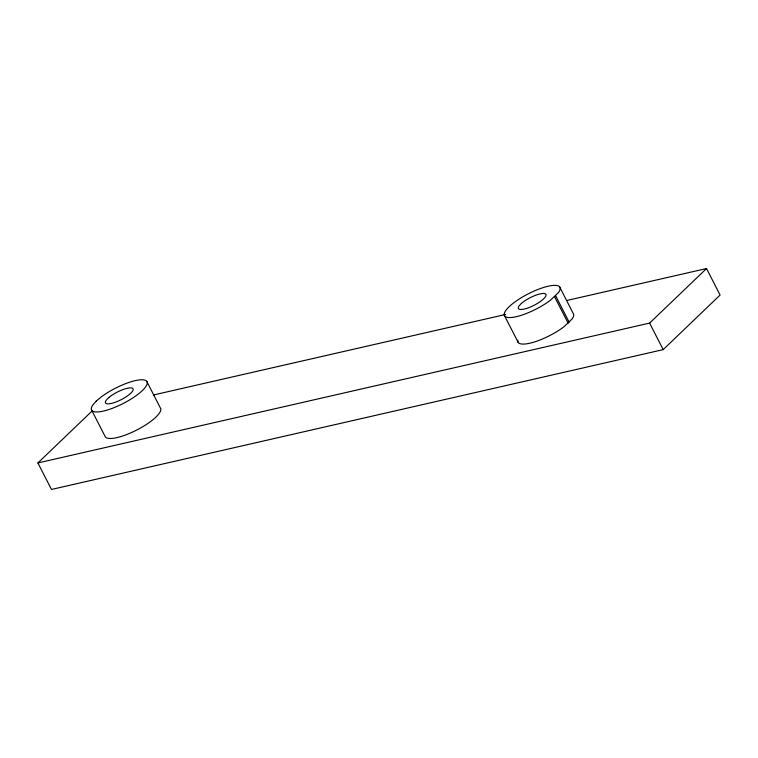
<?xml version="1.0" encoding="UTF-8"?>
<svg xmlns="http://www.w3.org/2000/svg" width="758" height="758" viewBox="0 0 758 758"><rect width="100%" height="100%" fill="white"/><g stroke="black" fill="none" stroke-linecap="round" stroke-linejoin="round"><path stroke-width="1.14" d="M566.88 300.462L706.532 268.54L720.1 295.051L663.174 349.618L51.468 489.46L37.9 462.949L92.277 410.827M37.9 462.949L649.606 323.098L706.532 268.54M153.684 394.927L505.709 314.447M649.606 323.098L663.174 349.618M559.679 286.988L573.247 313.509A31.125 8.575 -27.1 0 1 572.101 318.966L563.876 326.84A31.125 8.575 -27.1 0 1 533.007 342.389A31.125 8.575 -27.1 0 1 517.847 340.162M555.623 295.734L569.192 322.254M554.591 296.729L568.159 323.24M504.648 315.963L518.216 342.474M146.777 381.388L160.345 407.899A31.125 8.575 -27.1 0 1 137.899 429.426A31.125 8.575 -27.1 0 1 105.315 436.873L91.746 410.353M96.228 401.134L92.902 404.895A31.125 8.575 -27.1 0 0 119.47 405.312A31.125 8.575 -27.1 0 0 145.479 380.383A31.125 8.575 -27.1 0 0 101.117 397.021L96.228 401.134M558.532 292.446L550.308 300.329A31.125 8.575 -27.1 0 1 505.946 316.958A31.125 8.575 -27.1 0 1 531.955 292.029A31.125 8.575 -27.1 0 1 558.532 292.446M521.362 303.484L519.448 305.427A15.492 4.273 -27.1 0 0 523.38 309.236L526.478 308.449A15.492 4.273 -27.1 0 0 542.974 299.457L544.879 297.524A15.492 4.273 -27.1 0 0 540.956 293.716L537.858 294.502A15.492 4.273 -27.1 0 0 521.362 303.484M108.925 397.476L106.859 399.457A15.492 4.273 -27.1 0 0 109.929 403.72L112.923 403.038A15.492 4.273 -27.1 0 0 129.599 394.255L131.665 392.284A15.492 4.273 -27.1 0 0 128.595 388.02L125.601 388.702A15.492 4.273 -27.1 0 0 108.925 397.476"/></g></svg>
